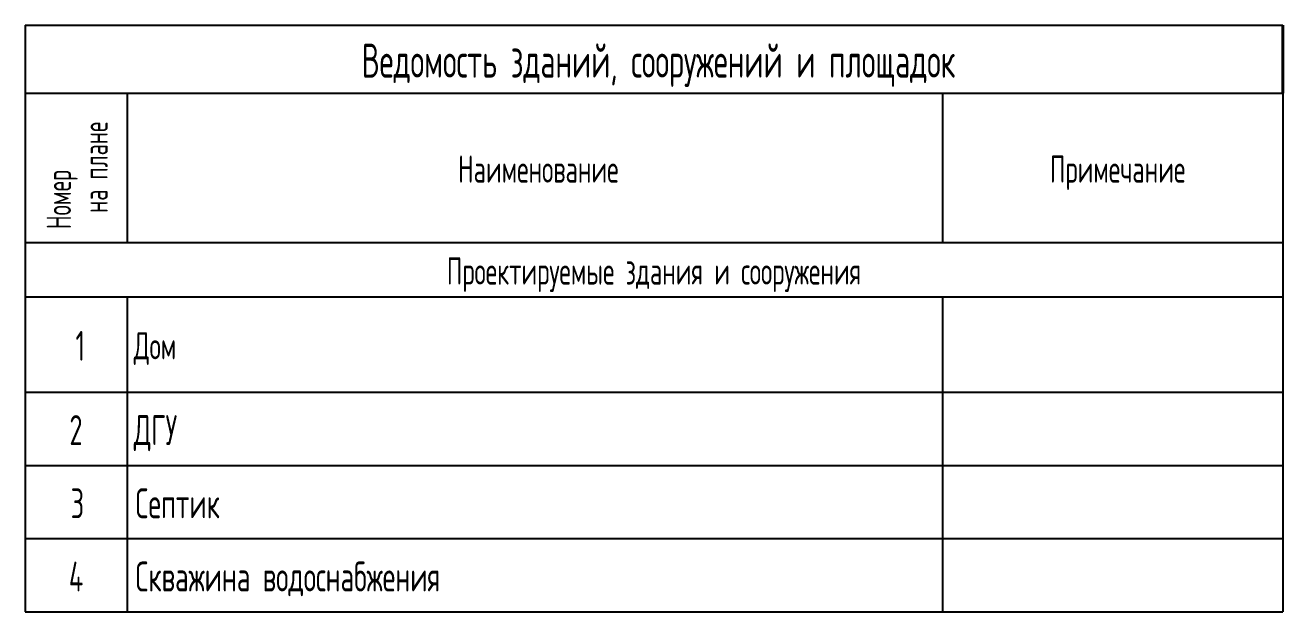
# Model space of a CAD drawing. Header units: millimetres. Extents: x -38151500 to -28914887, y -20564105 to -20349562.
# Drawn here: x -37176947 to -37084347, y -20468050 to -20424886 of the extents above; entities that cross this region are included whole.
import ezdxf

# ---------------------------------------------------------------- set-up
doc = ezdxf.new("R2010")
doc.units = ezdxf.units.MM
doc.header["$MEASUREMENT"] = 0
for name, color, linetype, lineweight in [('ГП_Таблицы_Ном._пера__7', 7, 'Continuous', 25), ('Новый_ГП_Таблицы_Ном._пера__13', 255, 'Continuous', 40), ('Новый_ГП_Таблицы_Ном._пера__7', 7, 'Continuous', 25)]:
    doc.layers.add(name, color=color, linetype=linetype, lineweight=lineweight)
doc.styles.add('РЎР“Р•РќР•Р\xa0РР\xa0_РЎРўРР›Р¬_6', font='', dxfattribs={"width": 0.8})
doc.styles.add('РЎР“Р•РќР•Р\xa0РР\xa0_РЎРўРР›Р¬_9', font='', dxfattribs={"width": 0.78})
doc.styles.get('РЎР“Р•РќР•Р\xa0РР\xa0_РЎРўРР›Р¬_6').set_extended_font_data('GOST_type_A')
doc.styles.get('РЎР“Р•РќР•Р\xa0РР\xa0_РЎРўРР›Р¬_9').set_extended_font_data('GOST_type_A')

msp = doc.modelspace()

# ---------------------------------------------------------------- linework, layer by layer
at = {"layer": 'ГП_Таблицы_Ном._пера__7', "color": 7, "linetype": 'Continuous', "lineweight": 25}
for p, q in [((-37176947.42, -20424886.08), (-37084347.42, -20424886.08)), ((-37084347.42, -20424886.08), (-37084347.42, -20429886.08))]:
    msp.add_line(p, q, dxfattribs=at)
at = {"layer": 'Новый_ГП_Таблицы_Ном._пера__13', "color": 255, "linetype": 'Continuous', "lineweight": 40}
msp.add_line((-37084347.42, -20424886.08), (-37084347.42, -20429886.08), dxfattribs=at)
at = {"layer": 'Новый_ГП_Таблицы_Ном._пера__7', "color": 7, "linetype": 'Continuous', "lineweight": 25}
for p, q in [((-37176947.42, -20424886.08), (-37176947.42, -20429886.08)), ((-37176947.42, -20429886.08), (-37176947.42, -20468050.08)), ((-37176947.42, -20429886.08), (-37084347.42, -20429886.08)), ((-37169447.42, -20429886.08), (-37169447.42, -20440886.08)), ((-37109397.42, -20429886.08), (-37109397.42, -20440886.08)), ((-37084347.42, -20429886.08), (-37084347.42, -20468050.08)), ((-37176947.42, -20440886.08), (-37084347.42, -20440886.08)), ((-37176947.42, -20444886.08), (-37084347.42, -20444886.08)), ((-37169447.42, -20444886.08), (-37169447.42, -20468050.08)), ((-37109397.42, -20444886.08), (-37109397.42, -20468050.08)), ((-37176947.42, -20451886.08), (-37084347.42, -20451886.08)), ((-37176947.42, -20457274.08), (-37084347.42, -20457274.08)), ((-37176947.42, -20462662.08), (-37084347.42, -20462662.08)), ((-37176947.42, -20468050.08), (-37084347.42, -20468050.08))]:
    msp.add_line(p, q, dxfattribs=at)

# ---------------------------------------------------------------- texts
at = {"layer": 'Новый_ГП_Таблицы_Ном._пера__7', "color": 7, "linetype": 'Continuous', "lineweight": 25, "attachment_point": 1}
for s, insert, char_height, style in [('\\A1;{\\pql;\\fGOST_type_A|b0|i0|c0|p0;\\W0.780000;Ведомость зданий, сооружений и площадок}', (-37152166.65, -20426246.47), 2500, 'РЎР“Р•РќР•Р\xa0РР\xa0_РЎРўРР›Р¬_9'), ('\\A1;{\\pql;\\fGOST_type_A|b0|i0|c0|p0;\\W0.800000;Наименование}', (-37145071.79, -20434474.4), 2000, 'РЎР“Р•РќР•Р\xa0РР\xa0_РЎРўРР›Р¬_6'), ('\\A1;{\\pql;\\fGOST_type_A|b0|i0|c0|p0;\\W0.800000;Примечание}', (-37101498.02, -20434474.4), 2000, 'РЎР“Р•РќР•Р\xa0РР\xa0_РЎРўРР›Р¬_6'), ('\\A1;{\\pql;\\fGOST_type_A|b0|i0|c0|p0;\\W0.800000;Проектируемые здания и сооружения}', (-37145901.59, -20441974.4), 2000, 'РЎР“Р•РќР•Р\xa0РР\xa0_РЎРўРР›Р¬_6'), ('\\A1;{\\pql;\\fGOST_type_A|b0|i0|c0|p0;\\W0.800000;1}', (-37173244.19, -20447383.23), 2200, 'РЎР“Р•РќР•Р\xa0РР\xa0_РЎРўРР›Р¬_6'), ('\\A1;{\\pql;\\fGOST_type_A|b0|i0|c0|p0;\\W0.800000;Дом}', (-37168947.42, -20447474.4), 2000, 'РЎР“Р•РќР•Р\xa0РР\xa0_РЎРўРР›Р¬_6'), ('\\A1;{\\pql;\\fGOST_type_A|b0|i0|c0|p0;\\W0.800000;2}', (-37173690.98, -20453577.23), 2200, 'РЎР“Р•РќР•Р\xa0РР\xa0_РЎРўРР›Р¬_6'), ('\\A1;{\\pql;\\fGOST_type_A|b0|i0|c0|p0;\\W0.800000;ДГУ}', (-37168947.42, -20453577.23), 2200, 'РЎР“Р•РќР•Р\xa0РР\xa0_РЎРўРР›Р¬_6'), ('\\A1;{\\pql;\\fGOST_type_A|b0|i0|c0|p0;\\W0.800000;3}', (-37173596.44, -20458965.23), 2200, 'РЎР“Р•РќР•Р\xa0РР\xa0_РЎРўРР›Р¬_6'), ('\\A1;{\\pql;\\fGOST_type_A|b0|i0|c0|p0;\\W0.800000;Септик}', (-37168824.22, -20458965.23), 2200, 'РЎР“Р•РќР•Р\xa0РР\xa0_РЎРўРР›Р¬_6'), ('\\A1;{\\pql;\\fGOST_type_A|b0|i0|c0|p0;\\W0.800000;4}', (-37173731.46, -20464353.22), 2200, 'РЎР“Р•РќР•Р\xa0РР\xa0_РЎРўРР›Р¬_6'), ('\\A1;{\\pql;\\fGOST_type_A|b0|i0|c0|p0;\\W0.800000;Скважина водоснабжения}', (-37168824.22, -20464353.22), 2200, 'РЎР“Р•РќР•Р\xa0РР\xa0_РЎРўРР›Р¬_6')]:
    msp.add_mtext(s, dxfattribs=dict(at, insert=insert, char_height=char_height, style=style))
at = {"layer": 'Новый_ГП_Таблицы_Ном._пера__7', "color": 7, "linetype": 'Continuous', "lineweight": 25, "char_height": 1800, "attachment_point": 1, "rotation": 90, "style": 'РЎР“Р•РќР•Р\xa0РР\xa0_РЎРўРР›Р¬_6'}
for s, insert in [('\\A1;{\\pql;\\fGOST_type_A|b0|i0|c0|p0;\\W0.800000;на плане}', (-37172667.94, -20438697.88)), ('\\A1;{\\pql;\\fGOST_type_A|b0|i0|c0|p0;\\W0.800000;Номер}', (-37175367.94, -20439904.8))]:
    msp.add_mtext(s, dxfattribs=dict(at, insert=insert))

doc.saveas('drawing.dxf')
